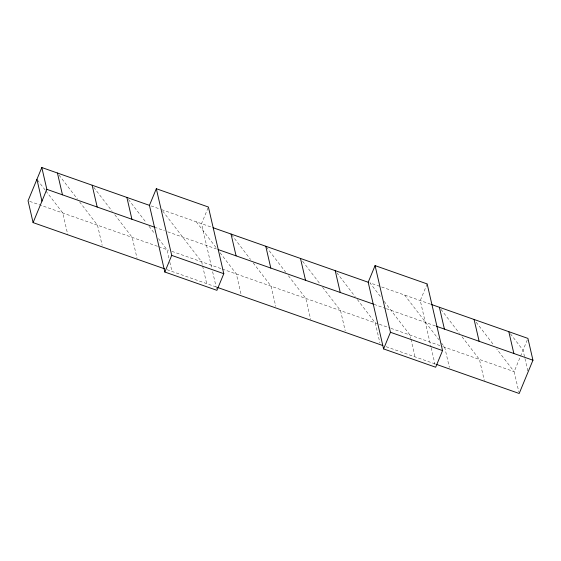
<?xml version="1.0" encoding="UTF-8"?>
<svg xmlns="http://www.w3.org/2000/svg" width="561" height="561" viewBox="0 0 561 561"><rect width="100%" height="100%" fill="white"/><g stroke="black" fill="none" stroke-linecap="round" stroke-linejoin="round"><path stroke-width="0.42" stroke-dasharray="2.81 2.1" d="M208.082 207.822L201.525 223.664L211.644 267.485M427.152 283.922L420.273 300.556L430.981 346.915M527.263 339.966L514.157 371.663L518.806 391.802M151.063 205.922L159.976 209.057M161.596 209.625L212.184 227.408M430.617 304.195L369.93 282.856L381.522 297.968M154.485 227.177L164.401 230.662M167.711 231.826L216.406 248.944M374.054 304.357L385.631 308.424M386.459 308.718L435.659 326.011M29.705 201.371L157.844 246.412M158.672 246.707L168.588 250.192M171.897 251.356L221.497 268.789M222.324 269.077L378.577 324.006M379.404 324.293L390.147 328.073M390.975 328.36L442.229 346.382M443.057 346.67L514.157 371.663L496.758 348.998M167.017 269.687L216.616 287.12M386.094 346.691L435.694 364.131M510.398 333.739L523.034 350.197L524.773 357.75M476.205 322.224L493.596 344.882M440.953 309.328L459.403 333.36M462.04 336.796L479.431 359.454L484.276 380.435M404.649 295.065L438.912 339.7M441.549 343.129L444.712 347.252L449.361 367.392M384.159 301.397L409.993 335.043L410.764 338.402M336.789 272.716L355.239 296.748M357.343 299.497L375.267 322.841L379.916 342.981M302.596 261.195L319.987 283.852M322.624 287.288L340.548 310.633L345.197 330.773M266.293 246.931L285.794 272.337M288.431 275.774L305.822 298.431L310.668 319.412M231.567 234.722L250.543 259.441M253.179 262.878L271.103 286.222L275.753 306.362M196.322 221.833L216.876 248.614M220.038 252.731L236.377 274.02L241.034 294.16M162.655 210.999L201.658 261.812L202.437 265.171M128.455 199.485L146.379 222.829M149.016 226.265L154.815 233.818M158.504 238.621L166.94 249.61L169.071 258.838M93.736 187.276L112.186 211.308M114.823 214.744L132.214 237.401L137.059 258.383M59.017 175.074L77.46 199.106M79.571 201.855L97.495 225.199L102.144 245.339M37.454 180.011L45.364 190.319M45.89 191.006L62.769 212.991L67.811 234.814M524.97 358.591L527.873 371.179M431.171 347.764L435.084 364.685M410.961 339.244L415.028 356.866M212.619 271.713L216.918 290.332M202.626 266.012L206.693 283.635M169.843 262.197L171.975 271.426"/><path stroke-width="0.84" d="M149.443 205.354L156.323 188.72L208.404 207.03L223.797 273.698L216.918 290.332L164.836 272.022L149.443 205.354L41.809 167.522L28.05 200.789L33.085 222.605L164.534 268.81M33.085 222.605L46.843 189.338L41.809 167.522M164.836 272.022L171.715 255.388L156.323 188.72M368.191 282.246L375.071 265.612L427.152 283.922L442.545 350.59L435.666 367.224L383.584 348.914L368.191 282.246L213.005 227.696M383.584 348.914L390.463 332.28L375.071 265.612M431.416 304.476L527.915 338.395L532.95 360.211L519.191 393.478L436.521 364.419M46.843 189.338L154.485 227.177M218.04 249.519L373.233 304.069M436.451 326.292L532.95 360.211M171.715 255.388L223.797 273.698M390.463 332.28L442.545 350.59M217.444 287.414L382.784 345.534M508.813 331.677L513.855 353.5M474.094 319.475L479.129 341.291M439.375 307.267L444.41 329.09M335.205 270.654L340.247 292.47M300.486 258.446L305.521 280.269M265.767 246.244L270.802 268.06M231.041 234.035L236.076 255.858M126.877 197.423L131.912 219.239M92.151 185.214L97.193 207.037M57.432 173.012L62.467 194.828M36.928 179.324L41.963 201.147"/></g></svg>
